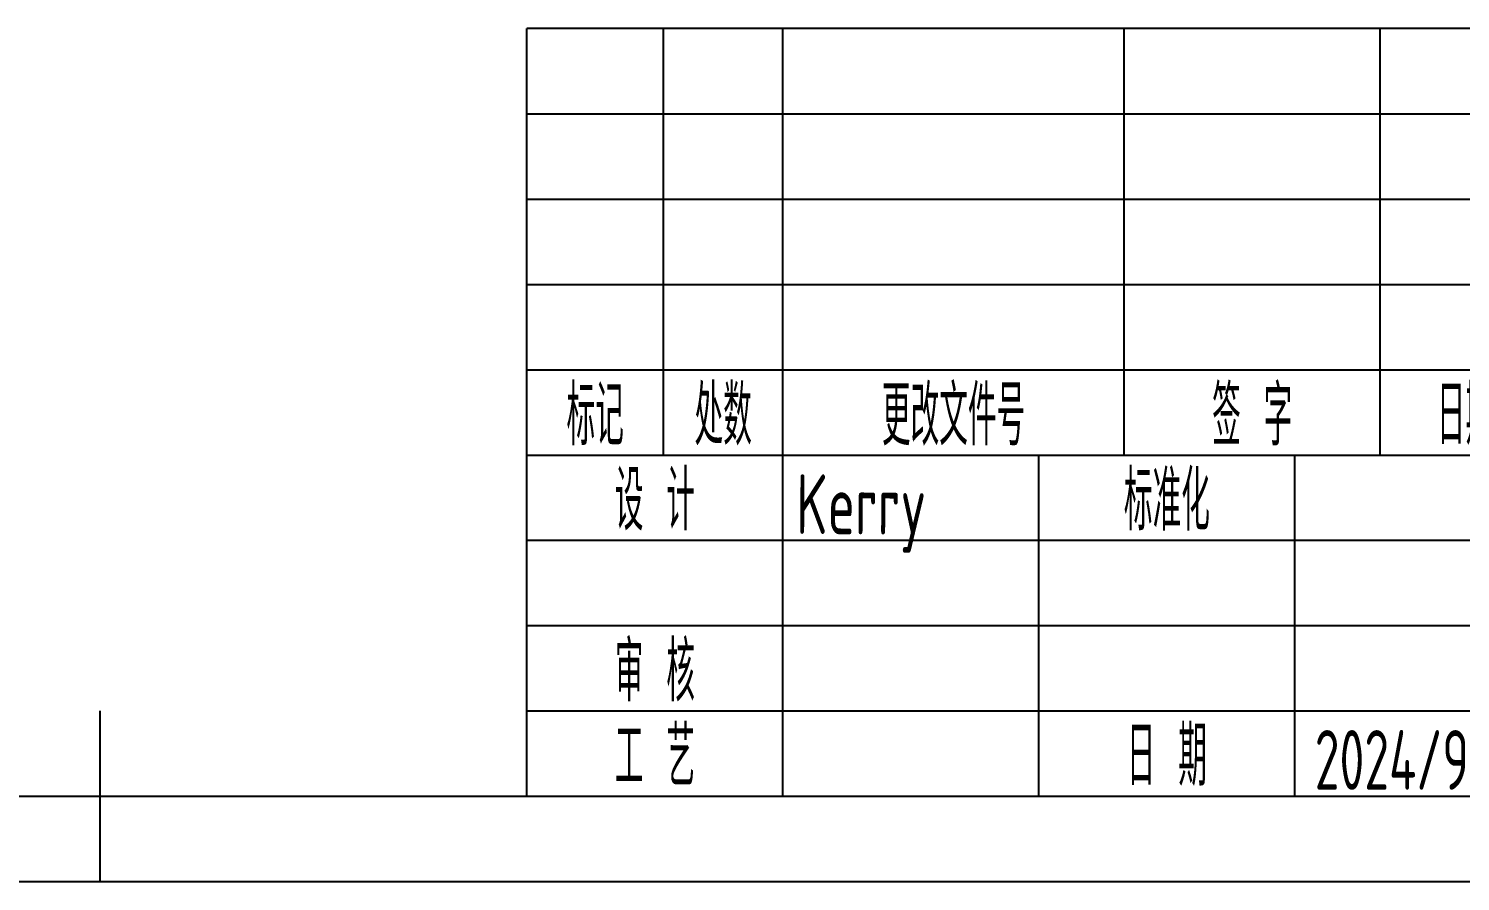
# Model space of a CAD drawing. Header units: inches. Extents: x -38 to 592, y -8 to 438.
# Drawn here: x 271.2 to 397, y -7.5 to 67.5 of the extents above; entities that cross this region are included whole.
import ezdxf
from ezdxf.enums import TextEntityAlignment as Align

# ---------------------------------------------------------------- set-up
doc = ezdxf.new("R2010")
doc.units = ezdxf.units.IN
doc.header["$LTSCALE"] = 1.5
doc.header["$MEASUREMENT"] = 0
for name, color, linetype in [('1轮廓实线层', 7, 'Continuous'), ('2细线层', 4, 'Continuous'), ('6文字层', 3, 'Continuous'), ('图框层', 7, 'Continuous')]:
    doc.layers.add(name, color=color, linetype=linetype)
doc.styles.add('PC_TEXTSTYLE', font='ISOCP.SHX', dxfattribs={"width": 0.707, "bigfont": 'GBCBIG.SHX'})

# ---------------------------------------------------------------- blocks, each defined once
blk = doc.blocks.new('ZwmFrameMain_A3^_^无分区图框^_^landscape')
at = {"layer": '1轮廓实线层'}
for p, q in [((185, -5), (185, 5)), ((0, 0), (390, 0))]:
    blk.add_line(p, q, dxfattribs=at)
at = {"layer": '2细线层'}
blk.add_line((-25, -5), (395, -5), dxfattribs=at)
blk = doc.blocks.new('ZwmFrameMain_标题栏1')
at = {"layer": '1轮廓实线层'}
for p, q in [((-180, 0), (-180, 45)), ((0, 45), (-180, 45)), ((-172, 20), (-172, 45)), ((-165, 20), (-165, 45)), ((-145, 20), (-145, 45)), ((-130, 20), (-130, 45)), ((-120, 0), (-120, 45)), ((0, 0), (0, 45)), ((-60, 30), (0, 30)), ((-180, 20), (-60, 20)), ((-165, 0), (-165, 20)), ((-150, 0), (-150, 20)), ((-135, 0), (-135, 20)), ((-60, 15), (0, 15)), ((-180, 0), (0, 0))]:
    blk.add_line(p, q, dxfattribs=at)
at = {"layer": '1轮廓实线层', "color": 7}
for p, q in [((-60, 0), (-60, 45)), ((-180, 25), (-120, 25))]:
    blk.add_line(p, q, dxfattribs=at)
at = {"layer": '2细线层'}
for p, q in [((-180, 40), (-120, 40)), ((-180, 35), (-120, 35)), ((-180, 30), (-120, 30)), ((-90, 0), (-90, 20)), ((-75, 6), (-75, 20)), ((-180, 15), (-120, 15)), ((-120, 14), (-60, 14)), ((-112.5, 6), (-112.5, 14)), ((-105, 6), (-105, 14)), ((-97.5, 6), (-97.5, 14)), ((-180, 10), (-120, 10)), ((-120, 6), (-60, 6)), ((-180, 5), (-120, 5))]:
    blk.add_line(p, q, dxfattribs=at)
at = {"layer": '6文字层', "style": 'PC_TEXTSTYLE', "width": 0.667}
for s, p in [('标记', (-176, 22.5)), ('处数', (-168.5, 22.5)), (' 更改文件号 ', (-155, 22.5)), (' 签 字 ', (-137.5, 22.5)), (' 日期 ', (-125, 22.5)), (' 设 计 ', (-172.5, 17.505)), (' 标准化 ', (-142.5, 17.505)), (' 图 样 标 记 ', (-105, 17)), (' 重 量 ', (-82.5, 17)), (' 比 例 ', (-67.5, 17)), (' 审 核 ', (-172.5, 7.5)), (' 工 艺 ', (-172.5, 2.5)), (' 日 期 ', (-142.5, 2.5)), ('共       页', (-105, 3)), ('第       页', (-75, 3))]:
    blk.add_text(s, height=3.5, dxfattribs=at).set_placement(p, align=Align.MIDDLE)
at = {"layer": '6文字层', "style": 'PC_TEXTSTYLE', "flags": 8}
for tag, height, width, p, p2 in [('企业名称', 5, 3.445461, (-54.29, 34.82), (-5.268, 34.82)), ('产品名称或材料标记', 7, 1.034456, (-113.463, 28.635), (-66.422, 28.635)), ('图样名称', 5, 3.480264, (-54.785, 19.978), (-5.268, 19.978)), ('标准化', 3.5, 1.756036, (-133.835, 15.372), (-120.752, 15.372)), ('重量', 3.5, 2.448074, (-88.457, 7.542), (-76.549, 7.542)), ('比例', 3.5, 2.367734, (-73.354, 7.542), (-61.929, 7.542)), ('图样代号', 5, 3.489916, (-54.785, 5.63), (-5.516, 5.63)), ('审核', 3.5, 2.723972, (-163.989, 5.367), (-150.634, 5.367)), ('共几页', 3.5, 0.953151, (-108.584, 1.476), (-101.556, 1.476)), ('工艺', 3.5, 2.851598, (-164.21, 0.371), (-150.891, 0.371)), ('日期', 3.5, 2.733185, (-133.835, 0.371), (-120.752, 0.371))]:
    blk.add_attdef(tag, text='', height=height, dxfattribs=dict(at, width=width)).set_placement(p, p2, align=Align.FIT)
at = {"layer": '6文字层', "style": 'PC_TEXTSTYLE', "width": 9.901758, "flags": 8}
blk.add_attdef('设计', text='', height=3.5, rotation=359.57685, dxfattribs=at).set_placement((-164.229, 15.372), (-150.367, 15.269), align=Align.FIT)
at = {"layer": '6文字层', "color": 3, "style": 'PC_TEXTSTYLE', "width": 0.96618, "flags": 8}
blk.add_attdef('第几页', text='', height=3.5, dxfattribs=at).set_placement((-78.287, 1.502), (-71.163, 1.502), align=Align.FIT)
at = {"layer": '6文字层', "color": 0, "style": 'PC_TEXTSTYLE', "width": 0.715273, "flags": 8}
blk.add_attdef('图纸张数', text='', height=3.5, dxfattribs=at).set_placement((-2.662, -3.873), (4.461, -3.873), align=Align.FIT)

msp = doc.modelspace()

# ---------------------------------------------------------------- block references
at = {"layer": '图框层', "xscale": 1.5, "yscale": 1.5, "zscale": 1.5}
msp.add_blockref('ZwmFrameMain_A3^_^无分区图框^_^landscape', (0, 0), dxfattribs=at)
at = {"layer": '图框层'}
ref = msp.add_blockref('ZwmFrameMain_标题栏1', (585, 0), dxfattribs=dict(at, xscale=1.5, yscale=1.5, zscale=1.5))
ref.add_attrib('产品名称或材料标记', '装配', dxfattribs={"layer": '6文字层', "height": 10.5, "style": 'PC_TEXTSTYLE', "width": 0.707}).set_placement((450.087, 42.953), align=Align.CENTER)
ref.add_attrib('设计', 'Kerry', (338.657, 23.057), dxfattribs={"layer": '6文字层', "height": 5.25, "rotation": 359.57685, "style": 'PC_TEXTSTYLE', "width": 0.707})
ref.add_attrib('日期', '2024/9/10', dxfattribs={"layer": '6文字层', "height": 5.25, "style": 'PC_TEXTSTYLE', "width": 0.617408}).set_placement((384.248, 0.557), (403.872, 0.557), align=Align.FIT)
ref.add_attrib('图样名称', '二维大支架云台外观尺寸', dxfattribs={"layer": '6文字层', "height": 7.5, "style": 'PC_TEXTSTYLE', "width": 0.707}).set_placement((539.96, 29.966), align=Align.CENTER)
ref.add_attrib('图样代号', 'PD2-RH-2', dxfattribs={"layer": '6文字层', "height": 7.5, "style": 'PC_TEXTSTYLE', "width": 0.707}).set_placement((539.774, 8.446), align=Align.CENTER)
ref.add_attrib('比例', '1:1.5', dxfattribs={"layer": '6文字层', "height": 5.25, "style": 'PC_TEXTSTYLE', "width": 0.707}).set_placement((483.538, 11.314), align=Align.CENTER)

doc.saveas('drawing.dxf')
